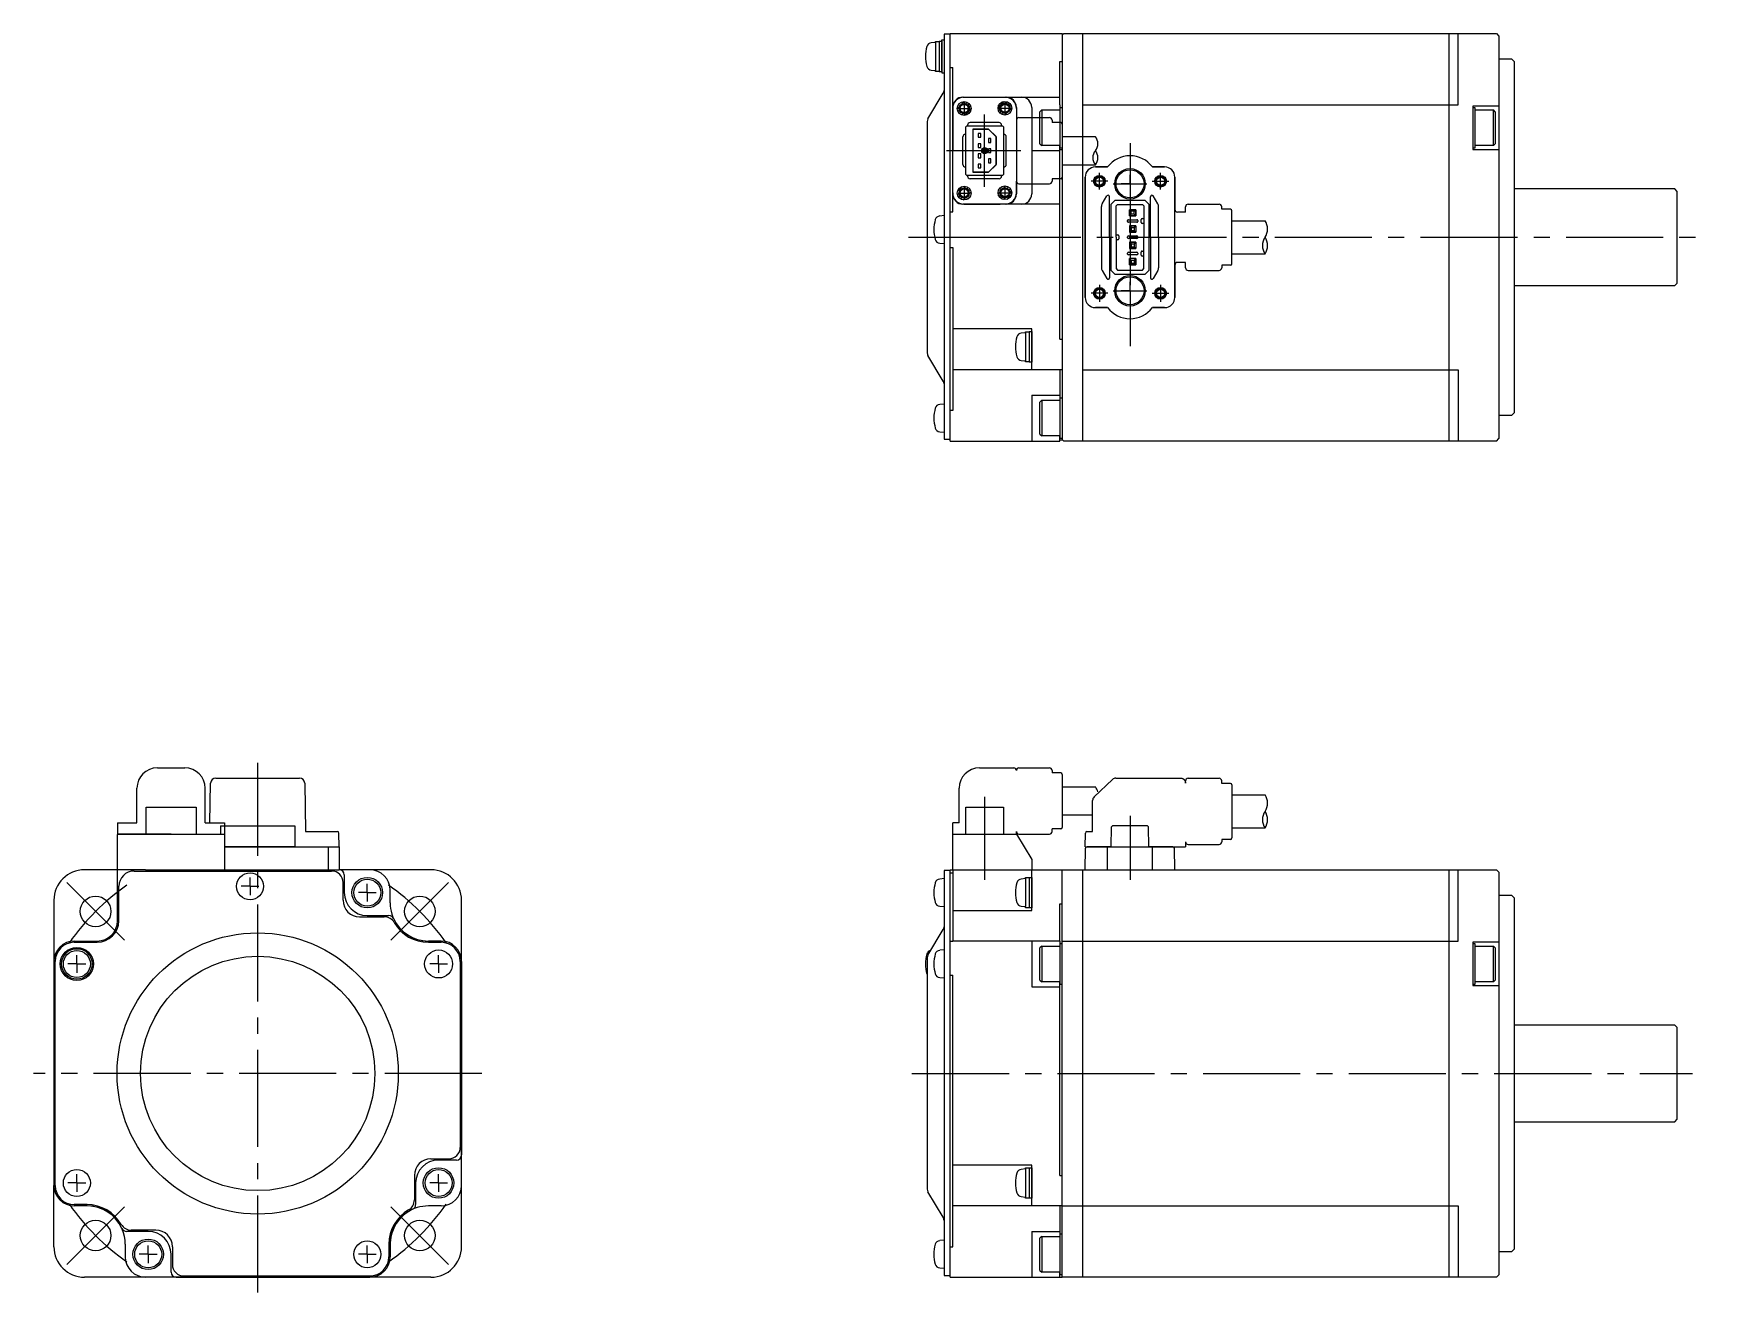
# Model space of a CAD drawing. Header units: millimetres. Extents: x -266 to 237, y -234 to 170.
# Drawn here: x -266.2 to 62.7, y -77.6 to 169.5 of the extents above; entities that cross this region are included whole.
import ezdxf

# ---------------------------------------------------------------- set-up
doc = ezdxf.new("R2010")
doc.units = ezdxf.units.MM
doc.linetypes.add('CENTER2', pattern=[28.575, 19.05, -3.175, 3.175, -3.175])
pattern_1 = [(45, (-38.00387, 1401.64496), (-0.70710678, 1e-16), [])]

msp = doc.modelspace()

# ---------------------------------------------------------------- hatches: boundary and pattern name
at = {"linetype": 'Continuous'}
h = msp.add_hatch(dxfattribs=at)
h.set_pattern_fill('CUSTOM0', color=4, scale=0.5, angle=45, pattern_type=2)
h.set_pattern_definition(pattern_1)
edge = h.paths.add_edge_path()
edge.add_arc((-83.55, 154.81), 1.35, 0, 360)
edge = h.paths.add_edge_path(flags=17)
edge.add_arc((-83.55, 154.81), 1, 0, 360)
h = msp.add_hatch(dxfattribs=at)
h.set_pattern_fill('CUSTOM1', color=4, scale=0.5, angle=45, pattern_type=2)
h.set_pattern_definition(pattern_1)
edge = h.paths.add_edge_path()
edge.add_arc((-75.54, 154.86), 1.35, 0, 360)
edge = h.paths.add_edge_path(flags=17)
edge.add_arc((-75.54, 154.86), 1, 0, 360)
h = msp.add_hatch(color=2)
edge = h.paths.add_edge_path()
edge.add_arc((-79.54, 146.53), 0.6, 0, 360)
h = msp.add_hatch(dxfattribs=at)
h.set_pattern_fill('CUSTOM3', color=4, scale=0.5, angle=45, pattern_type=2)
h.set_pattern_definition(pattern_1)
edge = h.paths.add_edge_path()
edge.add_arc((-83.54, 138.21), 1.35, 0, 360)
edge = h.paths.add_edge_path(flags=17)
edge.add_arc((-83.54, 138.21), 1, 0, 360)
h = msp.add_hatch(dxfattribs=at)
h.set_pattern_fill('CUSTOM2', color=4, scale=0.5, angle=45, pattern_type=2)
h.set_pattern_definition(pattern_1)
edge = h.paths.add_edge_path()
edge.add_arc((-75.54, 138.26), 1.35, 0, 360)
edge = h.paths.add_edge_path(flags=17)
edge.add_arc((-75.54, 138.26), 1, 0, 360)

# ---------------------------------------------------------------- linework, layer by layer
at = {"color": 7, "linetype": 'Continuous'}
for p, q in [((-89.14, 167.78), (-89.99, 167.7)), ((-89.14, 167.98), (-88.44, 167.98)), ((-89.14, 167.78), (-89.14, 167.98)), ((-89.14, 167.78), (-89.14, 162.28)), ((-88.44, 168.03), (-87.94, 168.03)), ((-88.44, 167.98), (-88.44, 168.03)), ((-88.44, 167.98), (-88.44, 162.08)), ((-87.94, 168.03), (-87.94, 168.28)), ((-87.94, 168.28), (-87.49, 168.28)), ((-87.94, 168.03), (-87.94, 162.03)), ((-87.94, 168.03), (-87.94, 162.03)), ((-87.94, 166.53), (-87.94, 167.78)), ((-87.49, 169.38), (-87.49, 157.82)), ((-86.29, 169.38), (-87.49, 169.38)), ((-86.29, 169.53), (-64.29, 169.53)), ((-86.29, 160.13), (-86.29, 169.53)), ((-63.99, 169.53), (-64.29, 169.23)), ((-64.29, 169.53), (-64.29, 89.83)), ((-63.99, 169.53), (20.91, 169.53)), ((-60.29, 169.53), (-60.29, 89.53)), ((11.61, 169.53), (11.61, 89.53)), ((13.41, 155.53), (13.41, 169.53)), ((20.91, 169.53), (21.41, 169.03)), ((21.41, 169.03), (21.41, 90.03)), ((-87.94, 163.53), (-87.94, 166.53)), ((21.41, 164.53), (23.91, 164.53)), ((23.91, 164.53), (24.41, 164.03)), ((-89.99, 162.35), (-89.14, 162.28)), ((-89.14, 162.08), (-89.14, 162.28)), ((-88.44, 162.08), (-89.14, 162.08)), ((-88.44, 162.03), (-88.44, 162.08)), ((-87.94, 162.03), (-88.44, 162.03)), ((-87.94, 162.28), (-87.94, 163.53)), ((-87.94, 162.03), (-87.94, 161.78)), ((-87.94, 161.78), (-87.49, 161.78)), ((-86.29, 162.83), (-85.79, 162.83)), ((-85.79, 134.53), (-85.79, 162.83)), ((-64.79, 164.03), (-64.29, 164.03)), ((-64.79, 155.53), (-64.79, 164.03)), ((24.41, 164.03), (24.41, 95.03)), ((-86.29, 157.41), (-86.29, 160.13)), ((-90.65, 152.77), (-87.64, 157.81)), ((-87.49, 157.82), (-87.49, 101.24)), ((-86.29, 101.65), (-86.29, 157.41)), ((-85.79, 138.03), (-85.79, 155.03)), ((-83.79, 157.03), (-64.79, 157.03)), ((-73.29, 155.03), (-73.29, 138.03)), ((-70.29, 155.03), (-70.29, 138.03)), ((-64.79, 155.53), (-64.79, 154.53)), ((-64.67, 155.03), (-64.29, 155.03)), ((-64.67, 147.03), (-64.67, 155.03)), ((-60.29, 155.53), (11.61, 155.53)), ((11.61, 155.53), (13.41, 155.53)), ((16.31, 155.28), (16.31, 146.78)), ((21.41, 155.28), (16.31, 155.28)), ((16.31, 155.03), (16.69, 155.03)), ((16.69, 155.03), (16.69, 147.03)), ((-90.79, 152.25), (-90.79, 106.81)), ((-83.24, 151.23), (-83.04, 151.43)), ((-83.04, 151.43), (-76.04, 151.43)), ((-82.89, 151.53), (-82.89, 151.43)), ((-76.69, 152.03), (-82.39, 152.03)), ((-76.19, 151.43), (-76.19, 151.53)), ((-75.84, 151.23), (-76.04, 151.43)), ((-68.32, 154.53), (-68.67, 154.18)), ((-68.67, 147.88), (-68.67, 154.18)), ((-68.32, 154.53), (-64.67, 154.53)), ((-68.32, 154.53), (-68.32, 147.53)), ((-64.67, 151.03), (-64.67, 154.53)), ((16.69, 154.53), (20.34, 154.53)), ((16.69, 154.53), (16.69, 151.03)), ((20.69, 154.18), (20.34, 154.53)), ((20.34, 147.53), (20.34, 154.53)), ((20.69, 154.18), (20.69, 147.88)), ((-83.79, 143.83), (-83.79, 149.23)), ((-83.29, 149.73), (-83.24, 149.73)), ((-83.24, 141.83), (-83.24, 151.23)), ((-78.74, 150.78), (-81.84, 150.78)), ((-81.84, 150.78), (-81.84, 142.28)), ((-77.24, 149.28), (-78.74, 150.78)), ((-77.24, 143.78), (-77.24, 149.28)), ((-75.84, 151.23), (-75.84, 141.83)), ((-75.79, 149.73), (-75.84, 149.73)), ((-75.29, 143.83), (-75.29, 149.23)), ((-64.67, 147.53), (-64.67, 151.03)), ((16.69, 151.03), (16.69, 147.53)), ((-70.29, 146.53), (-64.79, 146.53)), ((-68.67, 147.88), (-68.32, 147.53)), ((-64.67, 147.53), (-68.32, 147.53)), ((-64.79, 146.53), (-64.79, 147.53)), ((-64.79, 146.53), (-64.79, 147.53)), ((-64.79, 146.73), (-64.29, 146.73)), ((-64.79, 109.53), (-64.79, 146.53)), ((-64.29, 147.03), (-64.67, 147.03)), ((-64.29, 146.73), (-64.29, 146.83)), ((16.69, 147.03), (16.31, 147.03)), ((16.31, 146.78), (21.41, 146.78)), ((20.34, 147.53), (16.69, 147.53)), ((20.34, 147.53), (20.69, 147.88)), ((-83.29, 143.33), (-83.24, 143.33)), ((-83.24, 141.83), (-83.04, 141.63)), ((-76.04, 141.63), (-83.04, 141.63)), ((-82.89, 141.53), (-82.89, 141.63)), ((-81.84, 142.28), (-78.74, 142.28)), ((-78.74, 142.28), (-77.24, 143.78)), ((-76.19, 141.63), (-76.19, 141.53)), ((-76.04, 141.63), (-75.84, 141.83)), ((-75.79, 143.33), (-75.84, 143.33)), ((-55.39, 143.33), (-57.79, 143.33)), ((-50.99, 140.03), (-50.99, 141.78)), ((-44.19, 143.33), (-46.59, 143.33)), ((-76.69, 141.03), (-82.39, 141.03)), ((-59.79, 141.33), (-59.79, 117.73)), ((-50.99, 140.03), (-52.74, 140.03)), ((-50.99, 140.03), (-50.99, 138.28)), ((-50.99, 140.03), (-49.24, 140.03)), ((-42.19, 117.73), (-42.19, 141.33)), ((55.91, 139.03), (24.41, 139.03)), ((56.41, 138.53), (55.91, 139.03)), ((56.41, 138.53), (55.91, 139.03)), ((56.41, 138.53), (55.91, 139.03)), ((56.41, 120.53), (56.41, 138.53)), ((56.41, 120.53), (56.41, 138.53)), ((56.41, 120.53), (56.41, 138.53)), ((56.41, 120.53), (56.41, 138.53)), ((56.41, 120.53), (56.41, 138.53)), ((-75.29, 136.03), (-83.79, 136.03)), ((-64.79, 136.03), (-75.29, 136.03)), ((-56.59, 129.53), (-56.59, 135.56)), ((-56.46, 136.06), (-55.55, 137.63)), ((-54.99, 129.53), (-54.99, 137.48)), ((-54.72, 136.03), (-53.92, 136.83)), ((-54.72, 123.03), (-54.72, 136.03)), ((-53.92, 136.83), (-48.07, 136.83)), ((-53.72, 135.68), (-53.42, 135.98)), ((-53.72, 129.53), (-53.72, 135.68)), ((-53.42, 135.98), (-48.57, 135.98)), ((-48.57, 135.98), (-48.27, 135.68)), ((-48.27, 135.68), (-48.27, 129.53)), ((-48.07, 136.83), (-47.27, 136.03)), ((-47.27, 136.03), (-47.27, 123.03)), ((-46.99, 129.53), (-46.99, 137.48)), ((-45.53, 136.06), (-46.43, 137.63)), ((-45.39, 129.53), (-45.39, 135.56)), ((-87.49, 133.78), (-88.34, 133.7)), ((-86.29, 134.53), (-85.79, 134.53)), ((-51.47, 132.63), (-51.47, 132.83)), ((-51.32, 132.98), (-49.62, 132.98)), ((-49.62, 132.48), (-51.32, 132.48)), ((-49.47, 132.83), (-49.47, 132.63)), ((-48.82, 132.43), (-48.82, 133.03)), ((-48.62, 133.23), (-48.27, 133.23)), ((-48.27, 132.23), (-48.62, 132.23)), ((-88.34, 128.35), (-87.49, 128.28)), ((-56.59, 129.53), (-56.59, 123.5)), ((-54.99, 129.53), (-54.99, 121.58)), ((-53.72, 130.03), (-53.37, 130.03)), ((-53.72, 129.53), (-53.72, 123.38)), ((-53.37, 129.03), (-53.72, 129.03)), ((-53.17, 129.83), (-53.17, 129.23)), ((-51.47, 129.43), (-51.47, 129.63)), ((-51.32, 129.78), (-49.62, 129.78)), ((-49.62, 129.28), (-51.32, 129.28)), ((-49.47, 129.63), (-49.47, 129.43)), ((-48.27, 123.38), (-48.27, 129.53)), ((-46.99, 129.53), (-46.99, 121.58)), ((-45.39, 129.53), (-45.39, 123.5)), ((-86.29, 127.53), (-85.79, 127.53)), ((-85.79, 127.53), (-85.79, 95.53)), ((-51.47, 126.23), (-51.47, 126.43)), ((-51.32, 126.58), (-49.62, 126.58)), ((-49.62, 126.08), (-51.32, 126.08)), ((-49.47, 126.43), (-49.47, 126.23)), ((-48.82, 126.03), (-48.82, 126.63)), ((-48.62, 126.83), (-48.27, 126.83)), ((-48.27, 125.83), (-48.62, 125.83)), ((-56.46, 123), (-55.55, 121.43)), ((-53.92, 122.23), (-54.72, 123.03)), ((-48.07, 122.23), (-53.92, 122.23)), ((-53.72, 123.38), (-53.42, 123.08)), ((-53.42, 123.08), (-48.57, 123.08)), ((-48.57, 123.08), (-48.27, 123.38)), ((-47.27, 123.03), (-48.07, 122.23)), ((-45.53, 123), (-46.43, 121.43)), ((-50.99, 119.03), (-52.74, 119.03)), ((-50.99, 119.03), (-50.99, 120.78)), ((-50.99, 119.03), (-49.24, 119.03)), ((-50.99, 119.03), (-50.99, 117.28)), ((24.41, 120.03), (55.91, 120.03)), ((55.91, 120.03), (56.41, 120.53)), ((55.91, 120.03), (56.41, 120.53)), ((55.91, 120.03), (56.41, 120.53)), ((-57.79, 115.73), (-55.39, 115.73)), ((-46.59, 115.73), (-44.19, 115.73)), ((-70.29, 111.53), (-85.79, 111.53)), ((-71.49, 110.78), (-72.34, 110.7)), ((-71.49, 110.78), (-71.49, 110.98)), ((-71.49, 110.98), (-70.79, 110.98)), ((-71.49, 110.78), (-71.49, 105.28)), ((-70.79, 110.98), (-70.79, 111.03)), ((-70.79, 111.03), (-70.29, 111.03)), ((-70.79, 110.98), (-70.79, 105.08)), ((-70.29, 103.53), (-70.29, 111.53)), ((-70.29, 111.03), (-70.29, 105.03)), ((-70.29, 111.03), (-70.29, 105.03)), ((-70.29, 109.53), (-70.29, 110.78)), ((-70.29, 106.53), (-70.29, 109.53)), ((-64.79, 109.53), (-64.29, 109.53)), ((-87.64, 101.25), (-90.65, 106.29)), ((-72.34, 105.35), (-71.49, 105.28)), ((-71.49, 105.08), (-71.49, 105.28)), ((-70.29, 105.28), (-70.29, 106.53)), ((-64.29, 103.53), (-85.79, 103.53)), ((-70.79, 105.08), (-71.49, 105.08)), ((-70.79, 105.03), (-70.79, 105.08)), ((-70.29, 105.03), (-70.79, 105.03)), ((-64.79, 103.53), (-64.79, 97.53)), ((-60.29, 103.53), (11.61, 103.53)), ((11.61, 103.53), (13.41, 103.53)), ((13.41, 103.53), (13.41, 89.53)), ((-87.49, 101.24), (-87.49, 89.88)), ((-86.29, 100.13), (-86.29, 101.65)), ((-86.29, 89.53), (-86.29, 100.13)), ((-87.49, 96.78), (-88.34, 96.7)), ((-85.79, 95.53), (-86.29, 95.53)), ((-70.29, 98.53), (-70.29, 89.53)), ((-70.29, 98.53), (-64.79, 98.53)), ((-68.32, 97.53), (-68.67, 97.18)), ((-68.67, 90.88), (-68.67, 97.18)), ((-68.32, 97.53), (-68.32, 90.53)), ((-68.32, 97.53), (-64.67, 97.53)), ((-64.67, 90.03), (-64.67, 98.03)), ((-64.67, 98.03), (-64.29, 98.03)), ((-64.67, 94.03), (-64.67, 97.53)), ((-64.67, 90.53), (-64.67, 94.03)), ((23.91, 94.53), (21.41, 94.53)), ((23.91, 94.53), (24.41, 95.03)), ((-88.34, 91.35), (-87.49, 91.28)), ((-87.49, 89.88), (-86.29, 89.88)), ((-86.29, 89.53), (-64.79, 89.53)), ((-68.67, 90.88), (-68.32, 90.53)), ((-64.67, 90.53), (-68.32, 90.53)), ((-64.79, 89.53), (-64.79, 90.53)), ((-64.79, 89.73), (-64.29, 89.73)), ((-64.29, 90.03), (-64.67, 90.03)), ((-64.29, 89.73), (-64.29, 89.83)), ((-64.29, 89.83), (-63.99, 89.53)), ((20.91, 89.53), (-63.99, 89.53)), ((20.91, 89.53), (21.41, 90.03)), ((-244.1, 12.36), (-244.1, 17.66)), ((-244.1, 17.66), (-234.3, 17.66)), ((-234.3, 17.66), (-234.3, 12.36)), ((-83.24, 17.66), (-75.84, 17.66)), ((-83.24, 12.36), (-83.24, 17.66)), ((-75.84, 17.66), (-75.84, 12.36)), ((-229.5, 13.96), (-214.9, 13.96)), ((-229.5, 13.96), (-229.5, 12.36)), ((-214.9, 13.96), (-214.9, 9.86)), ((-54.72, 9.86), (-54.65, 13.76)), ((-54.45, 13.96), (-54.65, 13.76)), ((-47.54, 13.96), (-54.45, 13.96)), ((-47.54, 13.96), (-47.34, 13.76)), ((-47.27, 9.86), (-47.34, 13.76)), ((-249.7, -4.64), (-249.7, 12.26)), ((-249.6, 12.36), (-228.8, 12.36)), ((-228.7, 12.26), (-228.7, 5.46)), ((-85.79, 5.36), (-85.79, 12.26)), ((-85.69, 12.36), (-73.29, 12.36)), ((-73.29, 12.36), (-70.29, 7.36)), ((-214.9, 9.86), (-228.7, 9.86)), ((-214.9, 9.86), (-206.2, 9.86)), ((-208.4, 9.86), (-208.4, 5.36)), ((-206.2, 9.86), (-206.2, 5.36)), ((-70.29, 7.36), (-70.29, 5.36)), ((-59.79, 5.36), (-59.72, 9.57)), ((-54.72, 9.86), (-59.42, 9.86)), ((-55.4, 5.36), (-55.4, 9.86)), ((-54.72, 9.86), (-47.27, 9.86)), ((-42.57, 9.86), (-47.27, 9.86)), ((-46.6, 5.36), (-46.6, 9.86)), ((-42.19, 5.36), (-42.27, 9.57)), ((-244.2, 5.36), (-256.2, 5.36)), ((-246.45, 5.11), (-207.7, 5.11)), ((-244.2, 5.36), (-206.2, 5.36)), ((-223.7, 2.11), (-223.7, 3.86)), ((-200.2, 5.36), (-206.2, 5.36)), ((-205.2, 4.36), (-205.2, 0.86)), ((-205.2, 4.36), (-205.2, 0.86)), ((-188.2, 5.36), (-200.2, 5.36)), ((-87.49, 3.61), (-88.34, 3.54)), ((-87.49, 5.21), (-87.49, -6.34)), ((-86.29, 5.21), (-87.49, 5.21)), ((-86.29, -4.04), (-86.29, 5.36)), ((-86.29, 5.36), (-64.29, 5.36)), ((-85.79, 4.66), (-86.29, 4.66)), ((-85.79, 5.36), (-85.79, -8.64)), ((-71.49, 3.61), (-72.34, 3.54)), ((-71.49, 3.81), (-70.79, 3.81)), ((-71.49, 3.61), (-71.49, 3.81)), ((-71.49, 3.61), (-71.49, -1.89)), ((-70.79, 3.86), (-70.29, 3.86)), ((-70.79, 3.81), (-70.79, 3.86)), ((-70.79, 3.81), (-70.79, -2.09)), ((-70.29, -2.64), (-70.29, 5.36)), ((-70.29, 3.86), (-70.29, -2.14)), ((-70.29, 3.86), (-70.29, -2.14)), ((-70.29, 2.36), (-70.29, 3.61)), ((-64.29, 5.36), (-60.29, 5.36)), ((-64.29, -74.64), (-64.29, 5.36)), ((-60.29, 5.36), (-60.29, -74.64)), ((-60.29, 5.36), (20.91, 5.36)), ((-60.29, 5.36), (-60.29, -74.64)), ((11.61, 5.36), (11.61, -74.64)), ((13.41, -8.64), (13.41, 5.36)), ((20.91, 5.36), (21.41, 4.86)), ((21.41, 4.86), (21.41, -74.14)), ((-249.45, -4.64), (-249.45, 2.11)), ((-223.7, 2.11), (-225.45, 2.11)), ((-223.7, 2.11), (-223.7, 0.36)), ((-223.7, 2.11), (-221.95, 2.11)), ((-205.45, -0.64), (-205.45, 2.86)), ((-200.7, 0.86), (-202.45, 0.86)), ((-200.7, 0.86), (-200.7, 2.61)), ((-200.7, 0.86), (-198.95, 0.86)), ((-200.7, 0.86), (-200.7, -0.89)), ((-196.2, -1.14), (-196.2, 1.36)), ((-70.29, -0.64), (-70.29, 2.36)), ((21.41, 0.36), (23.91, 0.36)), ((23.91, 0.36), (24.41, -0.14)), ((-262.2, -0.64), (-262.2, -12.64)), ((-182.2, -12.64), (-182.2, -0.64)), ((-88.34, -1.81), (-87.49, -1.89)), ((-85.79, -2.64), (-70.29, -2.64)), ((-72.34, -1.81), (-71.49, -1.89)), ((-71.49, -2.09), (-71.49, -1.89)), ((-70.79, -2.09), (-71.49, -2.09)), ((-70.79, -2.14), (-70.79, -2.09)), ((-70.29, -2.14), (-70.79, -2.14)), ((-70.29, -1.89), (-70.29, -0.64)), ((-64.79, -8.64), (-64.79, -1.34)), ((-64.79, -1.34), (-64.29, -1.34)), ((24.41, -0.14), (24.41, -69.14)), ((-202.2, -3.89), (-197.36, -3.89)), ((-200.7, -3.64), (-196.45, -3.64)), ((-90.65, -11.4), (-87.64, -6.36)), ((-87.49, -6.34), (-87.49, -62.93)), ((-86.29, -6.76), (-86.29, -4.04)), ((-258.2, -8.64), (-255.7, -8.64)), ((-258.2, -8.89), (-253.7, -8.89)), ((-256.7, -8.64), (-253.7, -8.64)), ((-188.7, -8.64), (-186.2, -8.64)), ((-186.2, -8.64), (-188.7, -8.64)), ((-188.7, -8.89), (-186.2, -8.89)), ((-86.29, -62.51), (-86.29, -6.76)), ((-86.29, -8.64), (-85.79, -8.64)), ((-64.79, -8.64), (-85.79, -8.64)), ((-70.29, -8.64), (-70.29, -17.64)), ((-68.32, -9.64), (-68.67, -9.99)), ((-68.32, -9.64), (-64.67, -9.64)), ((-68.32, -9.64), (-68.32, -16.64)), ((-68.32, -9.64), (-68.32, -16.64)), ((-64.79, -8.64), (-64.79, -16.64)), ((-64.67, -9.14), (-64.29, -9.14)), ((-64.67, -17.14), (-64.67, -9.14)), ((-64.67, -17.14), (-64.67, -9.14)), ((-64.29, -8.64), (-60.29, -8.64)), ((-60.29, -8.64), (11.61, -8.64)), ((11.61, -8.64), (13.41, -8.64)), ((16.31, -8.89), (16.31, -17.39)), ((21.41, -8.89), (16.31, -8.89)), ((16.31, -9.14), (16.69, -9.14)), ((16.69, -9.14), (16.69, -17.14)), ((16.69, -9.64), (20.34, -9.64)), ((16.69, -9.64), (16.69, -13.14)), ((20.69, -9.99), (20.34, -9.64)), ((20.34, -16.64), (20.34, -9.64)), ((-262.2, -12.64), (-262.2, -18.64)), ((-261.95, -56.64), (-261.95, -12.64)), ((-257.7, -13.14), (-259.45, -13.14)), ((-257.7, -13.14), (-257.7, -11.39)), ((-257.7, -13.14), (-255.95, -13.14)), ((-257.7, -13.14), (-257.7, -14.89)), ((-186.7, -13.14), (-188.45, -13.14)), ((-186.7, -13.14), (-186.7, -11.39)), ((-186.7, -13.14), (-186.7, -14.89)), ((-186.7, -13.14), (-184.95, -13.14)), ((-182.45, -12.64), (-182.45, -49.14)), ((-182.2, -12.64), (-182.2, -50.64)), ((-182.2, -56.64), (-182.2, -12.64)), ((-90.79, -11.91), (-90.79, -57.36)), ((-87.49, -10.39), (-88.34, -10.46)), ((-68.67, -16.29), (-68.67, -9.99)), ((-68.67, -16.29), (-68.67, -9.99)), ((16.69, -13.14), (16.69, -16.64)), ((20.69, -9.99), (20.69, -16.29)), ((-88.34, -15.81), (-87.49, -15.89)), ((-86.29, -15.34), (-85.79, -15.34)), ((-85.79, -68.64), (-85.79, -15.34)), ((-68.67, -16.29), (-68.32, -16.64)), ((20.34, -16.64), (20.69, -16.29)), ((-262.2, -18.64), (-262.2, -56.64)), ((-70.29, -17.64), (-64.79, -17.64)), ((-64.67, -16.64), (-68.32, -16.64)), ((-64.67, -16.64), (-68.32, -16.64)), ((-64.79, -17.64), (-64.79, -16.64)), ((-64.79, -54.64), (-64.79, -17.64)), ((-64.29, -17.14), (-64.67, -17.14)), ((16.69, -17.14), (16.31, -17.14)), ((16.31, -17.39), (21.41, -17.39)), ((20.34, -16.64), (16.69, -16.64)), ((55.91, -25.14), (24.41, -25.14)), ((56.41, -25.64), (55.91, -25.14)), ((56.41, -25.64), (55.91, -25.14)), ((56.41, -25.64), (55.91, -25.14)), ((56.41, -43.64), (56.41, -25.64)), ((56.41, -43.64), (56.41, -25.64)), ((56.41, -43.64), (56.41, -25.64)), ((56.41, -43.64), (56.41, -25.64)), ((56.41, -43.64), (56.41, -25.64)), ((24.41, -44.14), (55.91, -44.14)), ((55.91, -44.14), (56.41, -43.64)), ((55.91, -44.14), (56.41, -43.64)), ((55.91, -44.14), (56.41, -43.64)), ((-188.2, -51.39), (-184.7, -51.39)), ((-183.2, -51.64), (-186.7, -51.64)), ((-257.7, -56.14), (-257.7, -54.39)), ((-191.45, -54.64), (-191.45, -59.47)), ((-186.7, -56.14), (-186.7, -54.39)), ((-70.29, -52.64), (-85.79, -52.64)), ((-71.49, -53.39), (-72.34, -53.46)), ((-71.49, -53.39), (-71.49, -53.19)), ((-71.49, -53.19), (-70.79, -53.19)), ((-71.49, -53.39), (-71.49, -58.89)), ((-70.79, -53.19), (-70.79, -53.14)), ((-70.79, -53.14), (-70.29, -53.14)), ((-70.79, -53.19), (-70.79, -59.09)), ((-70.29, -60.64), (-70.29, -52.64)), ((-70.29, -53.14), (-70.29, -59.14)), ((-70.29, -53.14), (-70.29, -59.14)), ((-70.29, -54.64), (-70.29, -53.39)), ((-70.29, -57.64), (-70.29, -54.64)), ((-64.79, -54.64), (-64.29, -54.64)), ((-262.2, -68.64), (-262.2, -56.64)), ((-257.7, -56.14), (-259.45, -56.14)), ((-257.7, -56.14), (-257.7, -57.89)), ((-257.7, -56.14), (-255.95, -56.14)), ((-191.2, -56.14), (-191.2, -60.39)), ((-186.7, -56.14), (-188.45, -56.14)), ((-186.7, -56.14), (-184.95, -56.14)), ((-186.7, -56.14), (-186.7, -57.89)), ((-182.2, -68.64), (-182.2, -56.64)), ((-87.67, -62.87), (-90.65, -57.87)), ((-72.34, -58.81), (-71.49, -58.89)), ((-71.49, -59.09), (-71.49, -58.89)), ((-70.79, -59.09), (-71.49, -59.09)), ((-70.79, -59.14), (-70.79, -59.09)), ((-70.29, -59.14), (-70.79, -59.14)), ((-70.29, -58.89), (-70.29, -57.64)), ((-255.7, -60.39), (-258.2, -60.39)), ((-255.7, -60.64), (-258.2, -60.64)), ((-255.7, -60.64), (-258.2, -60.64)), ((-186.2, -60.64), (-188.7, -60.64)), ((-64.29, -60.64), (-85.79, -60.64)), ((-64.79, -60.64), (-64.79, -66.64)), ((-64.29, -60.64), (-60.29, -60.64)), ((-60.29, -60.64), (11.61, -60.64)), ((11.61, -60.64), (13.41, -60.64)), ((13.41, -60.64), (13.41, -74.64)), ((-243.7, -65.64), (-247.96, -65.64)), ((-242.2, -65.39), (-247.04, -65.39)), ((-87.49, -62.93), (-87.49, -74.29)), ((-86.29, -64.04), (-86.29, -62.51)), ((-86.29, -74.64), (-86.29, -64.04)), ((-70.29, -65.64), (-70.29, -74.64)), ((-70.29, -65.64), (-64.79, -65.64)), ((-248.2, -68.14), (-248.2, -70.64)), ((-243.7, -70.14), (-243.7, -68.39)), ((-238.95, -68.64), (-238.95, -72.14)), ((-200.7, -70.14), (-200.7, -68.39)), ((-196.45, -68.14), (-196.45, -70.64)), ((-196.2, -68.14), (-196.2, -70.64)), ((-196.2, -70.64), (-196.2, -68.14)), ((-87.5, -67.39), (-88.34, -67.46)), ((-86.29, -68.64), (-85.79, -68.64)), ((-68.32, -66.64), (-68.67, -66.99)), ((-68.67, -73.29), (-68.67, -66.99)), ((-68.32, -66.64), (-68.32, -73.64)), ((-68.32, -66.64), (-64.67, -66.64)), ((-64.67, -74.14), (-64.67, -66.14)), ((-64.67, -66.14), (-64.29, -66.14)), ((-64.67, -70.14), (-64.67, -66.64)), ((-243.7, -70.14), (-245.45, -70.14)), ((-243.7, -70.14), (-241.95, -70.14)), ((-243.7, -70.14), (-243.7, -71.89)), ((-239.2, -73.64), (-239.2, -70.14)), ((-239.2, -73.64), (-239.2, -70.14)), ((-200.7, -70.14), (-202.45, -70.14)), ((-200.7, -70.14), (-200.7, -71.89)), ((-200.7, -70.14), (-198.95, -70.14)), ((-64.67, -73.64), (-64.67, -70.14)), ((23.91, -69.64), (21.41, -69.64)), ((23.91, -69.64), (24.41, -69.14)), ((-188.2, -74.64), (-256.2, -74.64)), ((-238.2, -74.64), (-200.2, -74.64)), ((-236.7, -74.39), (-200.2, -74.39)), ((-88.34, -72.81), (-87.5, -72.89)), ((-87.49, -74.29), (-86.29, -74.29)), ((-86.29, -74.64), (-64.29, -74.64)), ((-68.67, -73.29), (-68.32, -73.64)), ((-64.67, -73.64), (-68.32, -73.64)), ((-64.79, -74.64), (-64.79, -73.64)), ((-64.79, -73.94), (-64.67, -73.94)), ((-64.29, -74.14), (-64.67, -74.14)), ((-60.29, -74.64), (-64.29, -74.64)), ((20.91, -74.64), (-60.29, -74.64)), ((20.91, -74.64), (21.41, -74.14))]:
    msp.add_line(p, q, dxfattribs=at)
at = {"color": 4, "linetype": 'Continuous'}
for p, q in [((-85.79, 154.83), (-85.79, 146.53)), ((-83.59, 157.03), (-75.49, 157.03)), ((-73.29, 154.83), (-73.29, 152.53)), ((-72.79, 153.03), (-66.79, 153.03)), ((-66.29, 152.53), (-66.29, 152.03)), ((-64.59, 152.03), (-66.29, 152.03)), ((-64.29, 151.73), (-64.29, 141.33)), ((-64.29, 149.28), (-57.79, 149.28)), ((-85.79, 138.23), (-85.79, 146.53)), ((-64.29, 143.78), (-57.79, 143.78)), ((-57.79, 143.33), (-55.39, 143.33)), ((-46.59, 143.33), (-44.19, 143.33)), ((-73.29, 138.23), (-73.29, 140.53)), ((-73.29, 140.53), (-73.29, 140.53)), ((-72.79, 140.03), (-66.79, 140.03)), ((-66.29, 141.03), (-66.29, 140.53)), ((-64.59, 141.03), (-66.29, 141.03)), ((-59.79, 117.73), (-59.79, 141.33)), ((-42.19, 141.33), (-42.19, 134.98)), ((-83.59, 136.03), (-78.39, 136.03)), ((-78.39, 136.03), (-82.59, 136.03)), ((-75.49, 136.03), (-79.69, 136.03)), ((-79.69, 136.03), (-76.49, 136.03)), ((-40.09, 134.48), (-40.09, 135.53)), ((-39.59, 136.03), (-33.49, 136.03)), ((-32.99, 135.03), (-32.99, 135.53)), ((-31.29, 135.03), (-32.99, 135.03)), ((-40.09, 134.48), (-41.69, 134.48)), ((-30.99, 124.33), (-30.99, 134.73)), ((-30.99, 132.78), (-24.49, 132.78)), ((-30.99, 126.28), (-24.49, 126.28)), ((-42.19, 124.08), (-42.19, 117.73)), ((-40.09, 124.58), (-41.69, 124.58)), ((-40.09, 123.53), (-40.09, 124.58)), ((-39.59, 123.03), (-33.49, 123.03)), ((-31.29, 124.03), (-32.99, 124.03)), ((-32.99, 124.03), (-32.99, 123.53)), ((-55.39, 115.73), (-57.79, 115.73)), ((-44.19, 115.73), (-46.59, 115.73)), ((-241.9, 25.36), (-236.5, 25.36)), ((-230.44, 23.36), (-213.97, 23.36)), ((-80.54, 25.36), (-73.79, 25.36)), ((-72.79, 25.36), (-66.79, 25.36)), ((-66.29, 24.86), (-66.29, 24.36)), ((-64.59, 24.36), (-66.29, 24.36)), ((-64.29, 24.06), (-64.29, 13.66)), ((-58.04, 19.65), (-54.45, 23.08)), ((-53.75, 23.36), (-41.09, 23.36)), ((-39.59, 23.31), (-33.49, 23.31)), ((-245.9, 14.56), (-245.9, 21.36)), ((-232.5, 14.56), (-232.5, 21.36)), ((-231.57, 14.56), (-231.44, 22.38)), ((-212.97, 22.38), (-212.8, 12.86)), ((-84.54, 14.56), (-84.54, 21.36)), ((-64.29, 21.61), (-57.79, 21.61)), ((-40.09, 22.36), (-40.09, 22.86)), ((-32.99, 22.31), (-32.99, 22.81)), ((-31.29, 22.31), (-32.99, 22.31)), ((-31.39, 22.31), (-32.79, 22.31)), ((-30.99, 22.01), (-30.99, 11.61)), ((-30.99, 20.06), (-24.49, 20.06)), ((-58.34, 12.86), (-58.34, 18.96)), ((-249.7, 14.56), (-249.7, 12.36)), ((-249.7, 14.56), (-245.9, 14.56)), ((-232.5, 14.56), (-228.7, 14.56)), ((-228.7, 14.56), (-228.7, 12.36)), ((-84.54, 14.56), (-85.79, 14.56)), ((-85.79, 12.36), (-85.79, 14.56)), ((-66.29, 12.86), (-66.29, 13.36)), ((-64.59, 13.36), (-66.29, 13.36)), ((-64.29, 16.11), (-58.34, 16.11)), ((-30.99, 13.56), (-24.49, 13.56)), ((-239.2, 12.36), (-249.7, 12.36)), ((-239.2, 12.36), (-228.7, 12.36)), ((-212.8, 12.86), (-206.55, 12.86)), ((-206.2, 9.86), (-206.25, 12.57)), ((-85.79, 12.36), (-79.54, 12.36)), ((-79.54, 12.36), (-73.29, 12.36)), ((-73.29, 12.36), (-73.29, 12.86)), ((-72.79, 12.36), (-66.79, 12.36)), ((-59.79, 9.86), (-59.75, 12.57)), ((-59.45, 12.86), (-58.34, 12.86)), ((-40.09, 10.81), (-40.09, 9.86)), ((-39.59, 10.31), (-33.49, 10.31)), ((-32.99, 11.31), (-32.99, 10.81)), ((-31.29, 11.31), (-32.99, 11.31)), ((-31.39, 11.31), (-32.79, 11.31)), ((-228.7, 9.86), (-222.2, 9.86)), ((-222.2, 9.86), (-206.2, 9.86)), ((-59.79, 9.86), (-50.99, 9.86)), ((-50.99, 9.86), (-40.09, 9.86))]:
    msp.add_line(p, q, dxfattribs=at)
at = {"color": 1, "linetype": 'CENTER2'}
for p, q in [((-84.75, 154.81), (-82.35, 154.81)), ((-83.55, 156.01), (-83.55, 153.61)), ((-76.74, 154.86), (-74.34, 154.86)), ((-75.54, 156.06), (-75.54, 153.66)), ((-79.54, 139.43), (-79.54, 153.63)), ((-87, 146.53), (-72.39, 146.53)), ((-50.99, 148.02), (-50.99, 145.53)), ((-50.99, 145.53), (-50.99, 110.52)), ((-56.99, 138.88), (-56.99, 142.18)), ((-44.99, 138.88), (-44.99, 142.18)), ((-84.74, 138.21), (-82.34, 138.21)), ((-83.54, 139.41), (-83.54, 137.01)), ((-76.74, 138.26), (-74.34, 138.26)), ((-75.54, 139.46), (-75.54, 137.06)), ((-55.34, 140.53), (-58.64, 140.53)), ((-54.29, 140.03), (-47.69, 140.03)), ((-50.99, 140.38), (-50.99, 108.13)), ((-46.64, 140.53), (-43.34, 140.53)), ((-94.44, 129.53), (-83.32, 129.53)), ((-88.41, 129.53), (-63.56, 129.53)), ((-79.7, 129.53), (62.74, 129.53)), ((-55.34, 118.53), (-58.64, 118.53)), ((-56.99, 120.18), (-56.99, 116.88)), ((-54.29, 119.03), (-47.69, 119.03)), ((-46.64, 118.53), (-43.34, 118.53)), ((-44.99, 120.18), (-44.99, 116.88)), ((-222.2, -77.64), (-222.2, 26.36)), ((-79.54, 19.66), (-79.54, 3.36)), ((-50.99, 15.96), (-50.99, 3.36)), ((-259.68, 2.84), (-248.37, -8.47)), ((-184.73, 2.84), (-196.04, -8.47)), ((-178.2, -34.64), (-266.2, -34.64)), ((-93.79, -34.64), (59.41, -34.64)), ((-259.68, -72.11), (-248.37, -60.8)), ((-184.73, -72.11), (-196.04, -60.8))]:
    msp.add_line(p, q, dxfattribs=at)
at = {"color": 2, "linetype": 'Continuous'}
for p, q in [((-81.79, 150.73), (-78.79, 150.73)), ((-81.79, 142.33), (-81.79, 150.73)), ((-80.79, 149.9), (-80.79, 149.15)), ((-80.29, 149.9), (-80.79, 149.9)), ((-80.79, 149.15), (-80.29, 149.15)), ((-80.29, 149.15), (-80.29, 149.9)), ((-78.79, 150.73), (-77.29, 149.23)), ((-78.29, 148.9), (-78.79, 148.9)), ((-78.79, 148.9), (-78.79, 148.15)), ((-78.79, 148.15), (-78.29, 148.15)), ((-78.29, 148.15), (-78.29, 148.9)), ((-77.29, 149.23), (-77.29, 143.83)), ((-80.79, 147.9), (-80.79, 147.15)), ((-80.29, 147.9), (-80.79, 147.9)), ((-80.79, 147.15), (-80.29, 147.15)), ((-80.79, 145.9), (-80.79, 145.15)), ((-80.29, 145.9), (-80.79, 145.9)), ((-80.79, 145.15), (-80.29, 145.15)), ((-80.29, 147.15), (-80.29, 147.9)), ((-80.29, 145.15), (-80.29, 145.9)), ((-78.79, 146.9), (-78.79, 146.15)), ((-78.29, 146.9), (-78.79, 146.9)), ((-78.79, 146.15), (-78.29, 146.15)), ((-78.79, 144.9), (-78.79, 144.15)), ((-78.29, 144.9), (-78.79, 144.9)), ((-78.29, 146.15), (-78.29, 146.9)), ((-78.29, 144.15), (-78.29, 144.9)), ((-78.79, 142.33), (-81.79, 142.33)), ((-80.79, 143.9), (-80.79, 143.15)), ((-80.29, 143.9), (-80.79, 143.9)), ((-80.79, 143.15), (-80.29, 143.15)), ((-80.29, 143.15), (-80.29, 143.9)), ((-78.79, 144.15), (-78.29, 144.15)), ((-77.29, 143.83), (-78.79, 142.33)), ((-53.49, 138.37), (-53.49, 138.88)), ((-53.39, 138.69), (-53.39, 138.23)), ((-48.59, 138.69), (-48.59, 138.23)), ((-48.49, 138.88), (-48.49, 138.37)), ((-49.85, 134.94), (-51.08, 134.94)), ((-51.08, 134.94), (-51.08, 133.71)), ((-51.07, 133.73), (-51.07, 134.94)), ((-50.77, 134.63), (-51.07, 134.93)), ((-49.87, 134.93), (-51.07, 134.93)), ((-50.17, 134.63), (-49.87, 134.93)), ((-49.87, 133.73), (-49.87, 134.94)), ((-49.85, 134.94), (-49.85, 133.71)), ((-51.07, 134.53), (-51.08, 134.53)), ((-51.07, 134.13), (-51.08, 134.13)), ((-49.85, 133.71), (-51.08, 133.71)), ((-51.08, 131.74), (-51.08, 130.51)), ((-49.85, 131.74), (-51.08, 131.74)), ((-50.77, 134.03), (-51.07, 133.73)), ((-51.07, 133.73), (-49.87, 133.73)), ((-50.77, 131.43), (-51.07, 131.73)), ((-51.07, 131.73), (-51.07, 130.53)), ((-49.87, 131.73), (-51.07, 131.73)), ((-50.77, 134.03), (-50.77, 134.63)), ((-50.17, 134.63), (-50.77, 134.63)), ((-50.17, 134.03), (-50.77, 134.03)), ((-50.17, 134.03), (-50.17, 134.63)), ((-50.17, 134.03), (-49.87, 133.73)), ((-50.17, 131.43), (-49.87, 131.73)), ((-49.87, 134.13), (-49.85, 134.13)), ((-49.87, 131.73), (-49.87, 130.53)), ((-49.85, 131.74), (-49.85, 130.51)), ((-51.07, 131.33), (-51.08, 131.33)), ((-51.07, 130.93), (-51.08, 130.93)), ((-49.85, 130.51), (-51.08, 130.51)), ((-51.08, 128.54), (-51.08, 127.31)), ((-49.85, 128.54), (-51.08, 128.54)), ((-50.77, 130.83), (-51.07, 130.53)), ((-51.07, 130.53), (-49.87, 130.53)), ((-50.77, 128.23), (-51.07, 128.53)), ((-51.07, 128.53), (-51.07, 127.33)), ((-49.87, 128.53), (-51.07, 128.53)), ((-50.77, 131.43), (-50.17, 131.43)), ((-50.77, 131.43), (-50.77, 130.83)), ((-50.77, 130.83), (-50.17, 130.83)), ((-50.17, 131.43), (-50.17, 130.83)), ((-50.17, 130.83), (-49.87, 130.53)), ((-50.17, 128.23), (-49.87, 128.53)), ((-49.87, 131.33), (-49.85, 131.33)), ((-49.87, 130.93), (-49.85, 130.93)), ((-49.87, 128.53), (-49.87, 127.33)), ((-49.85, 128.54), (-49.85, 127.31)), ((-51.07, 128.13), (-51.08, 128.13)), ((-51.07, 127.73), (-51.08, 127.73)), ((-49.85, 127.31), (-51.08, 127.31)), ((-51.08, 124.11), (-51.08, 125.34)), ((-49.85, 125.34), (-51.08, 125.34)), ((-50.77, 127.63), (-51.07, 127.33)), ((-51.07, 127.33), (-49.87, 127.33)), ((-50.77, 125.03), (-51.07, 125.33)), ((-51.07, 125.33), (-51.07, 124.13)), ((-49.87, 125.33), (-51.07, 125.33)), ((-50.77, 128.23), (-50.17, 128.23)), ((-50.77, 128.23), (-50.77, 127.63)), ((-50.77, 127.63), (-50.17, 127.63)), ((-50.77, 125.03), (-50.17, 125.03)), ((-50.77, 125.03), (-50.77, 124.43)), ((-50.17, 128.23), (-50.17, 127.63)), ((-50.17, 127.63), (-49.87, 127.33)), ((-50.17, 125.03), (-49.87, 125.33)), ((-50.17, 125.03), (-50.17, 124.43)), ((-49.87, 128.13), (-49.85, 128.13)), ((-49.87, 127.73), (-49.85, 127.73)), ((-49.87, 125.33), (-49.87, 124.13)), ((-49.85, 124.11), (-49.85, 125.34)), ((-51.07, 124.93), (-51.08, 124.93)), ((-51.07, 124.53), (-51.08, 124.53)), ((-49.85, 124.11), (-51.08, 124.11)), ((-50.77, 124.43), (-51.07, 124.13)), ((-51.07, 124.13), (-49.87, 124.13)), ((-50.77, 124.43), (-50.17, 124.43)), ((-50.17, 124.43), (-49.87, 124.13)), ((-49.87, 124.93), (-49.85, 124.93)), ((-49.87, 124.53), (-49.85, 124.53))]:
    msp.add_line(p, q, dxfattribs=at)
at = {"color": 4, "linetype": 'Continuous'}
msp.add_lwpolyline([(-41.09, 23.36), (-41.07, 23.36), (-41.05, 23.36), (-41.03, 23.36), (-41.01, 23.36), (-40.98, 23.36), (-40.96, 23.36), (-40.94, 23.35), (-40.92, 23.35), (-40.9, 23.35), (-40.88, 23.34), (-40.86, 23.34), (-40.83, 23.33), (-40.81, 23.33), (-40.79, 23.32), (-40.77, 23.31), (-40.75, 23.3), (-40.73, 23.3), (-40.71, 23.29), (-40.69, 23.28), (-40.67, 23.27), (-40.65, 23.26), (-40.63, 23.25), (-40.61, 23.24), (-40.59, 23.23), (-40.57, 23.22), (-40.56, 23.21), (-40.54, 23.2), (-40.52, 23.18), (-40.5, 23.17), (-40.48, 23.16), (-40.47, 23.14), (-40.45, 23.13), (-40.43, 23.12), (-40.42, 23.1), (-40.4, 23.09), (-40.39, 23.07), (-40.37, 23.06), (-40.36, 23.04), (-40.34, 23.02), (-40.33, 23.01), (-40.31, 22.99), (-40.3, 22.97), (-40.29, 22.96), (-40.27, 22.94), (-40.26, 22.92), (-40.25, 22.9), (-40.24, 22.88), (-40.23, 22.86), (-40.22, 22.85), (-40.21, 22.83), (-40.2, 22.81), (-40.19, 22.79), (-40.18, 22.77), (-40.17, 22.75), (-40.16, 22.73), (-40.15, 22.71), (-40.15, 22.69), (-40.14, 22.67), (-40.13, 22.64), (-40.13, 22.62), (-40.12, 22.6), (-40.12, 22.58), (-40.11, 22.56), (-40.11, 22.54), (-40.11, 22.52), (-40.1, 22.5), (-40.1, 22.47), (-40.1, 22.45), (-40.1, 22.43), (-40.1, 22.41), (-40.09, 22.39), (-40.09, 22.36)], dxfattribs=at)
for centre in [(-83.55, 154.81), (-75.54, 154.86), (-83.54, 138.21), (-75.54, 138.26)]:
    msp.add_circle(centre, 1.35, dxfattribs=at)
at = {"color": 2, "linetype": 'Continuous'}
for centre in [(-83.55, 154.81), (-75.54, 154.86), (-56.99, 140.53), (-44.99, 140.53), (-83.54, 138.21), (-75.54, 138.26), (-56.99, 118.53), (-44.99, 118.53)]:
    msp.add_circle(centre, 1, dxfattribs=at)
at = {"color": 7, "linetype": 'Continuous'}
for centre, radius in [((-83.55, 154.81), 0.8), ((-75.54, 154.86), 0.8), ((-56.99, 140.53), 1.15), ((-50.99, 140.03), 3), ((-50.99, 140.03), 3), ((-50.99, 140.03), 2.75), ((-44.99, 140.53), 1.15), ((-83.54, 138.21), 0.8), ((-75.54, 138.26), 0.8), ((-56.99, 140.53), 0.8), ((-44.99, 140.53), 0.8), ((-50.99, 119.03), 3), ((-50.99, 119.03), 3), ((-50.99, 119.03), 2.75), ((-56.99, 118.53), 1.15), ((-56.99, 118.53), 0.8), ((-44.99, 118.53), 1.15), ((-44.99, 118.53), 0.8), ((-223.7, 2.11), 2.65), ((-200.7, 0.86), 3), ((-200.7, 0.86), 2.65), ((-254.02, -2.82), 3), ((-190.38, -2.82), 3), ((-222.2, -34.64), 27.6), ((-257.7, -13.14), 3.25), ((-257.7, -13.14), 3), ((-257.7, -13.14), 2.65), ((-222.2, -34.64), 23), ((-186.7, -13.14), 2.75), ((-257.7, -56.14), 2.65), ((-186.7, -56.14), 3), ((-186.7, -56.14), 2.65), ((-254.02, -66.46), 3), ((-190.38, -66.46), 3), ((-243.7, -70.14), 3), ((-243.7, -70.14), 2.65), ((-200.7, -70.14), 2.65)]:
    msp.add_circle(centre, radius, dxfattribs=at)
at = {"color": 2}
msp.add_circle((-79.54, 146.53), 0.6, dxfattribs=at)
at = {"color": 7, "linetype": 'Continuous'}
for centre, radius, start, end in [((-84.14, 165.03), 7, 163.743, 180), ((-84.14, 165.03), 7, 180, 196.257), ((-89.9, 166.71), 1, 95, 163.743), ((-89.9, 163.35), 1, 196.257, 265), ((-88.49, 158.32), 1, 329.1143, 0), ((-83.79, 155.03), 2, 90, 180), ((-75.29, 155.03), 2, 0, 90), ((-72.29, 155.03), 2, 0, 90), ((-89.79, 152.25), 1, 149.1143, 180), ((-82.39, 151.53), 0.5, 90, 180), ((-76.69, 151.53), 0.5, 360, 90), ((-83.29, 149.23), 0.5, 90, 180), ((-75.79, 149.23), 0.5, 0, 90), ((-50.99, 140.03), 5.5, 90, 143.1301), ((-50.99, 140.03), 5.5, 36.8699, 90), ((-83.29, 143.83), 0.5, 180, 270), ((-82.39, 141.53), 0.5, 180, 270), ((-76.69, 141.53), 0.5, 270, 360), ((-75.79, 143.83), 0.5, 270, 0), ((-57.79, 141.33), 2, 90, 180), ((-44.19, 141.33), 2, 0, 90), ((-83.79, 138.03), 2, 180, 270), ((-75.29, 138.03), 2, 270, 0), ((-72.29, 138.03), 2, 270, 0), ((-55.59, 135.56), 1, 150, 180), ((-55.29, 137.48), 0.3, 0, 150), ((-46.69, 137.48), 0.3, 30, 180), ((-46.39, 135.56), 1, 0, 30), ((-82.49, 131.03), 7, 163.743, 180), ((-88.25, 132.71), 1, 95, 163.743), ((-51.32, 132.83), 0.15, 90, 180), ((-51.32, 132.63), 0.15, 180, 270), ((-49.62, 132.83), 0.15, 0, 90), ((-49.62, 132.63), 0.15, 270, 0), ((-48.62, 133.03), 0.2, 90, 180), ((-48.62, 132.43), 0.2, 180, 270), ((-82.49, 131.03), 7, 180, 196.257), ((-88.25, 129.35), 1, 196.257, 265), ((-53.37, 129.83), 0.2, 0, 90), ((-53.37, 129.23), 0.2, 270, 0), ((-51.32, 129.63), 0.15, 90, 180), ((-51.32, 129.43), 0.15, 180, 270), ((-49.62, 129.63), 0.15, 0, 90), ((-49.62, 129.43), 0.15, 270, 0), ((-51.32, 126.43), 0.15, 90, 180), ((-51.32, 126.23), 0.15, 180, 270), ((-49.62, 126.43), 0.15, 0, 90), ((-49.62, 126.23), 0.15, 270, 0), ((-48.62, 126.63), 0.2, 90, 180), ((-48.62, 126.03), 0.2, 180, 270), ((-55.59, 123.5), 1, 180, 210), ((-46.39, 123.5), 1, 330, 0), ((-55.29, 121.58), 0.3, 210, 0), ((-46.69, 121.58), 0.3, 180, 330), ((-57.79, 117.73), 2, 180, 270), ((-50.99, 119.03), 5.5, 216.8699, 270), ((-50.99, 119.03), 5.5, 270, 323.1301), ((-44.19, 117.73), 2, 270, 360), ((-66.49, 108.03), 7, 163.743, 180), ((-72.25, 109.71), 1, 95, 163.743), ((-89.79, 106.81), 1, 180, 210.8857), ((-66.49, 108.03), 7, 180, 196.257), ((-72.25, 106.35), 1, 196.257, 265), ((-88.49, 100.74), 1, 0, 30.8857), ((-82.49, 94.03), 7, 163.743, 180), ((-88.25, 95.71), 1, 95, 163.743), ((-82.49, 94.03), 7, 180, 196.257), ((-88.25, 92.35), 1, 196.257, 265), ((-249.6, 12.26), 0.1, 90, 180), ((-228.8, 12.26), 0.1, 0, 90), ((-85.69, 12.26), 0.1, 90, 180), ((-59.42, 9.56), 0.3, 90, 179), ((-42.57, 9.56), 0.3, 1, 90), ((-256.2, -0.64), 6, 90, 180), ((-246.45, 2.11), 3, 90, 180), ((-207.7, 2.86), 2.25, 0, 90), ((-206.2, 4.36), 1, 0, 90), ((-200.2, 1.36), 4, 0, 90), ((-188.2, -0.64), 6, 360, 90), ((-88.25, 2.54), 1, 95, 163.743), ((-72.25, 2.54), 1, 95, 163.743), ((-200.7, 0.86), 4.5, 180, 270), ((-200.7, 0.86), 4.5, 180, 270), ((-82.49, 0.86), 7, 163.743, 180), ((-82.49, 0.86), 7, 180, 196.257), ((-66.49, 0.86), 7, 163.743, 180), ((-66.49, 0.86), 7, 180, 196.257), ((-202.2, -0.64), 3.25, 180, 270), ((-188.7, -1.14), 7.5, 180, 197.1046), ((-88.25, -0.81), 1, 196.257, 265), ((-72.25, -0.81), 1, 196.257, 265), ((-253.7, -4.64), 4.25, 270, 0), ((-253.7, -4.64), 4, 270, 0), ((-197.36, -6.14), 2.25, 30, 90), ((-196.45, -4.64), 1, 24.3157, 90), ((-188.7, -1.14), 7.5, 197.1046, 270), ((-188.7, -1.14), 7.5, 204.3157, 270), ((-188.7, -1.14), 7.75, 210, 270), ((-88.49, -5.84), 1, 329.1143, 0), ((-258.2, -12.64), 4, 90, 180), ((-258.2, -12.64), 3.75, 90, 180), ((-186.2, -12.64), 4, 360, 90), ((-186.2, -12.64), 4, 0, 90), ((-186.2, -12.64), 3.75, 0, 90), ((-84.14, -13.14), 7, 163.743, 180), ((-84.14, -13.14), 7, 180, 196.257), ((-89.9, -11.46), 1, 101.2955, 163.743), ((-89.79, -11.91), 1, 149.1143, 180), ((-82.49, -13.14), 7, 163.743, 180), ((-82.49, -13.14), 7, 180, 196.257), ((-88.25, -11.46), 1, 95, 163.743), ((-89.9, -14.81), 1, 196.257, 207.1385), ((-88.25, -14.81), 1, 196.257, 265), ((-184.7, -49.14), 2.25, 270, 0), ((-188.2, -54.64), 3.25, 90, 180), ((-186.7, -56.14), 4.5, 90, 180), ((-183.2, -50.64), 1, 270, 0), ((-66.49, -56.14), 7, 163.743, 180), ((-72.25, -54.46), 1, 95, 163.743), ((-258.2, -56.64), 4, 180, 270), ((-258.2, -56.64), 4, 180, 270), ((-258.2, -56.64), 3.75, 180, 270), ((-186.2, -56.64), 4, 270, 0), ((-89.79, -57.36), 1, 180, 210.8857), ((-66.49, -56.14), 7, 180, 196.257), ((-72.25, -57.81), 1, 196.257, 265), ((-255.7, -68.14), 7.75, 30, 90), ((-255.7, -68.14), 7.5, 24.3157, 90), ((-255.7, -68.14), 7.5, 0, 90), ((-188.7, -68.14), 7.75, 120, 180), ((-188.7, -68.14), 7.5, 107.1046, 180), ((-188.7, -68.14), 7.5, 114.3157, 180), ((-193.7, -59.47), 2.25, 300, 0), ((-192.2, -60.39), 1, 294.3157, 0), ((-188.7, -68.14), 7.5, 90, 107.1046), ((-247.04, -63.14), 2.25, 210, 270), ((-247.96, -64.64), 1, 204.3157, 270), ((-243.7, -70.14), 4.5, 0, 90), ((-243.7, -70.14), 4.5, 0, 90), ((-242.2, -68.64), 3.25, 0, 90), ((-88.7, -63.49), 1.21, 0, 30.8857), ((-256.2, -68.64), 6, 180, 270), ((-188.2, -68.64), 6, 270, 0), ((-82.5, -70.14), 7, 163.743, 180), ((-88.26, -68.46), 1, 95, 163.743), ((-244.2, -70.64), 4, 180, 270), ((-236.7, -72.14), 2.25, 180, 270), ((-200.2, -70.64), 3.75, 270, 0), ((-200.2, -70.64), 4, 270, 0), ((-200.2, -70.64), 4, 270, 0), ((-82.5, -70.14), 7, 180, 196.257), ((-88.26, -71.81), 1, 196.257, 265), ((-238.2, -73.64), 1, 180, 270)]:
    msp.add_arc(centre, radius, start, end, dxfattribs=at)
at = {"color": 4, "linetype": 'Continuous'}
for centre, radius, start, end in [((-83.59, 154.83), 2.2, 90, 180), ((-75.49, 154.83), 2.2, 0, 90), ((-72.79, 152.53), 0.5, 90, 180), ((-66.79, 152.53), 0.5, 0, 90), ((-64.59, 151.73), 0.3, 360, 90), ((-59.43, 147.9), 2.14, 320.0338, 39.9662), ((-56.15, 145.15), 2.14, 140.0338, 219.9662), ((-59.43, 145.15), 2.14, 320.0338, 39.9662), ((-50.99, 140.03), 5.5, 36.8699, 143.1301), ((-57.79, 141.33), 2, 90, 180), ((-44.19, 141.33), 2, 0, 90), ((-83.59, 138.23), 2.2, 180, 270), ((-75.49, 138.23), 2.2, 270, 0), ((-72.79, 140.53), 0.5, 180.0024, 270), ((-66.79, 140.53), 0.5, 270, 0), ((-64.59, 141.33), 0.3, 270, 0), ((-41.69, 134.98), 0.5, 180, 270), ((-39.59, 135.53), 0.5, 90, 180), ((-33.49, 135.53), 0.5, 0, 90), ((-31.29, 134.73), 0.3, 0, 90), ((-26.88, 131.15), 2.89, 325.7945, 34.2055), ((-22.1, 127.9), 2.89, 145.7945, 214.2055), ((-26.88, 127.9), 2.89, 325.7945, 34.2055), ((-41.69, 124.08), 0.5, 90, 180), ((-39.59, 123.53), 0.5, 180, 270), ((-33.49, 123.53), 0.5, 270, 0), ((-31.29, 124.33), 0.3, 270, 0), ((-57.79, 117.73), 2, 180, 270), ((-50.99, 119.03), 5.5, 216.8699, 323.1301), ((-44.19, 117.73), 2, 270, 360), ((-241.9, 21.36), 4, 90, 180), ((-236.5, 21.36), 4, 0, 90), ((-230.44, 22.36), 1, 90, 179), ((-213.97, 22.36), 1, 1, 90), ((-80.54, 21.36), 4, 90, 180), ((-73.79, 24.86), 0.5, 0, 90), ((-72.79, 24.86), 0.5, 90, 180), ((-66.79, 24.86), 0.5, 0, 90), ((-64.59, 24.06), 0.3, 360, 90), ((-53.75, 22.36), 1, 89.9953, 134.4953), ((-39.59, 22.81), 0.5, 90, 180), ((-39.59, 22.81), 0.5, 90, 180), ((-33.49, 22.81), 0.5, 0, 90), ((-59.43, 20.24), 2.14, 10.2773, 39.9662), ((-31.29, 22.01), 0.3, 360, 90), ((-26.88, 18.44), 2.89, 325.7945, 34.2055), ((-57.34, 18.94), 1, 134.5, 179), ((-22.1, 15.19), 2.89, 145.7945, 214.2055), ((-26.88, 15.19), 2.89, 325.7945, 34.2055), ((-64.59, 13.66), 0.3, 270, 0), ((-206.55, 12.56), 0.3, 1, 90), ((-72.79, 12.86), 0.5, 180, 270), ((-66.79, 12.86), 0.5, 270, 0), ((-59.45, 12.56), 0.3, 90, 179), ((-39.59, 10.81), 0.5, 180, 270), ((-39.59, 10.81), 0.5, 180, 270), ((-33.49, 10.81), 0.5, 270, 0), ((-31.29, 11.61), 0.3, 270, 0)]:
    msp.add_arc(centre, radius, start, end, dxfattribs=at)
at = {"color": 1, "linetype": 'CENTER2'}
for start, end in [(124.7598, 145.2406), (34.7594, 55.2402), (214.7594, 235.2402), (304.7598, 325.2406)]:
    msp.add_arc((-222.2, -34.64), 45, start, end, dxfattribs=at)

doc.saveas('drawing.dxf')
